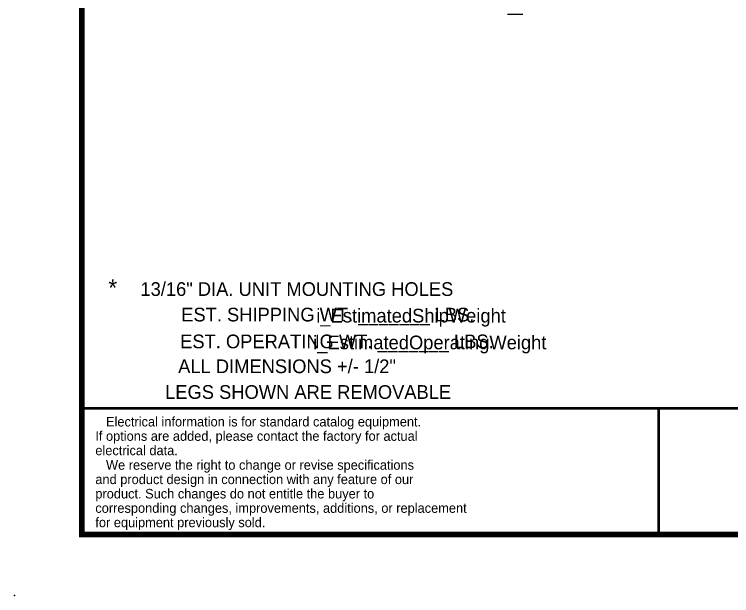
# Model space of a CAD drawing. Extents: x -24 to 296, y -58 to 147.
# Drawn here: x -23.9 to 69.7, y -58.4 to 17.4 of the extents above; entities that cross this region are included whole.
import ezdxf
from ezdxf.enums import TextEntityAlignment as Align

# ---------------------------------------------------------------- set-up
doc = ezdxf.new("R2010")
doc.units = 0
doc.header["$MEASUREMENT"] = 0
doc.layers.get('0').update_dxf_attribs({"linetype": 'CONTINUOUS'})
doc.layers.add('0 Unit', color=7, linetype='CONTINUOUS')

msp = doc.modelspace()

# ---------------------------------------------------------------- linework, layer by layer
msp.add_line((60.16727, -50.42783), (60.16727, -33.96435))
for points, const_width in [([(-15.09433, -50.42783), (285.95207, -50.42783), (285.95207, 137.72617), (-15.09433, 137.72617), (-15.09433, -50.42783)], 0.75262), ([(60.61219, -33.96435), (-15.09433, -33.96435)], 0.37631), ([(285.95207, -33.96435), (60.16727, -33.96435), (60.16727, -50.42783)], 0.37631)]:
    msp.add_lwpolyline(points, dxfattribs=dict(const_width=const_width))
msp.add_point((-23.91163, -58.3965))
at = {"layer": '0 Unit'}
msp.add_line((42.42584, 17.40775), (40.42584, 17.40775), dxfattribs=at)

# ---------------------------------------------------------------- texts
for s, height, p in [('*', 2.19981, (-11.06738, -19.34164)), ('EST. SHIPPING WT. _______ LBS.', 1.787463, (16.99345, -22.64035)), ('i_EstimatedShipWeight', 1.7895144, (27.85774, -22.77696)), ('EST. OPERATING WT. _______ LBS.', 1.787463, (18.18035, -26.13675)), ('i_EstimatedOperatingWeight', 1.787463, (30.30355, -26.27336)), ('ALL DIMENSIONS +/- 1/2"', 1.787463, (11.67176, -29.38069)), ('LEGS SHOWN ARE REMOVABLE', 1.787463, (14.42265, -32.7357))]:
    msp.add_text(s, height=height).set_placement(p, align=Align.CENTER)
msp.add_text('13/16" DIA. UNIT MOUNTING HOLES', height=1.787463).set_placement((-7.46043, -19.31068))
at = {"lineweight": 25}
for s, p in [('   Electrical information is for standard catalog equipment.', (-13.34355, -36.33404)), ('If options are added, please contact the factory for actual', (-13.34355, -38.20719)), ('electrical data.', (-13.34355, -40.08033)), ('   We reserve the right to change or revise specifications', (-13.34355, -41.9771)), ('and product design in connection with any feature of our', (-13.34355, -43.85024)), ('product. Such changes do not entitle the buyer to', (-13.34355, -45.72339)), ('corresponding changes, improvements, additions, or replacement ', (-13.34355, -47.59653)), ('for equipment previously sold.', (-13.34355, -49.46967))]:
    msp.add_text(s, height=1.2487631, dxfattribs=at).set_placement(p)

doc.saveas('drawing.dxf')
